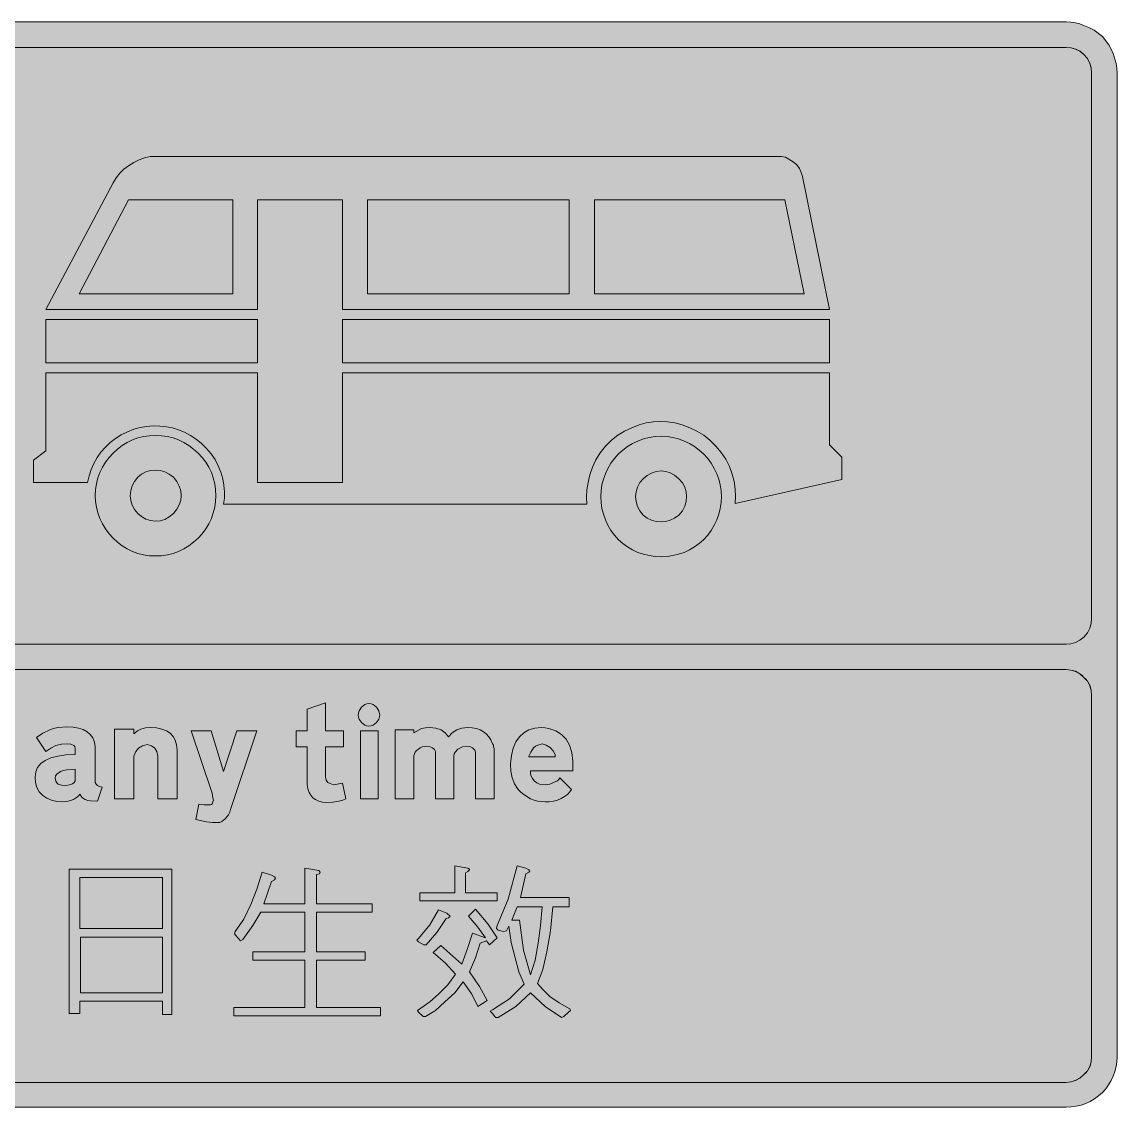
# Model space of a CAD drawing. Header units: metres. Extents: x 74 to 495, y 10 to 262.
# Drawn here: x 240.3 to 495.4, y 9.5 to 262.3 of the extents above; entities that cross this region are included whole.
import ezdxf

# ---------------------------------------------------------------- set-up
doc = ezdxf.new("R2010")
doc.units = ezdxf.units.M
for name, color, linetype, true_color in [('FILL_BLACK_000000', 7, 'Continuous', 0x000000), ('FILL_WHITE_FFFFFF', 7, 'Continuous', 0xffffff), ('FILL_YELLOW_FFFF00', 7, 'Continuous', 0xffff00), ('STROKE_BLACK_000000', 7, 'Continuous', 0x000000)]:
    doc.layers.add(name, color=color, linetype=linetype, true_color=true_color)

msp = doc.modelspace()

# ---------------------------------------------------------------- hatches: boundary and pattern name
at = {"layer": 'FILL_BLACK_000000', "true_color": 0x000000}
h = msp.add_hatch(color=7, dxfattribs=at)
h.dxf.hatch_style = 1
h.paths.add_polyline_path([(74.88, 254.88), (75.35, 255.93), (75.94, 256.93), (77.4, 258.84), (79.4, 260.3), (80.46, 260.89), (81.54, 261.36), (82.62, 261.8), (83.7, 262.08), (84.78, 262.22), (85.86, 262.26), (483.48, 262.26), (484.56, 262.22), (485.64, 262.08), (486.72, 261.8), (487.8, 261.36), (488.95, 260.89), (490.01, 260.3), (491.94, 258.84), (493.4, 256.93), (493.99, 255.93), (494.46, 254.88), (495.11, 252.56), (495.3, 251.46), (495.36, 250.38), (495.36, 21.24), (495.3, 20.09), (495.13, 18.96), (494.85, 17.84), (494.46, 16.76), (493.97, 15.72), (493.39, 14.73), (492.71, 13.81), (491.94, 12.96), (491.04, 12.14), (490.09, 11.44), (489.09, 10.85), (488.05, 10.37), (486.96, 10.01), (485.84, 9.75), (484.68, 9.59), (483.48, 9.54), (85.86, 9.54), (84.66, 9.59), (83.5, 9.75), (82.38, 10.01), (81.29, 10.37), (80.25, 10.85), (79.25, 11.44), (78.3, 12.14), (77.4, 12.96), (76.63, 13.81), (75.95, 14.73), (75.37, 15.72), (74.88, 16.76), (74.49, 17.84), (74.21, 18.96), (74.04, 20.09), (73.98, 21.24), (73.98, 250.38), (74.04, 251.46), (74.23, 252.56), (74.88, 254.88)])
h.paths.add_polyline_path([(83.59, 110.99), (82.59, 110.43), (81.72, 109.62), (80.91, 108.75), (80.35, 107.75), (80.02, 106.66), (79.92, 105.48), (79.92, 21.24), (80.02, 20.16), (80.35, 19.1), (80.91, 18.08), (81.72, 17.1), (82.62, 16.29), (83.66, 15.73), (84.76, 15.4), (85.86, 15.3), (483.48, 15.3), (484.58, 15.4), (485.69, 15.73), (486.72, 16.29), (487.62, 17.1), (488.1, 17.54), (488.48, 18.02), (489.06, 19.08), (489.31, 20.16), (489.42, 21.24), (489.42, 105.48), (489.32, 106.58), (488.99, 107.68), (488.43, 108.72), (487.62, 109.62), (486.72, 110.43), (485.69, 110.99), (484.58, 111.32), (483.48, 111.42), (85.86, 111.42), (84.68, 111.32), (83.59, 110.99)], flags=16)
h.paths.add_polyline_path([(485.69, 117.76), (486.72, 118.27), (487.62, 118.98), (488.43, 119.98), (488.99, 121.07), (489.32, 122.19), (489.42, 123.3), (489.42, 250.38), (489.32, 251.56), (488.99, 252.67), (488.43, 253.72), (487.62, 254.7), (486.75, 255.41), (485.75, 255.91), (484.66, 256.22), (483.48, 256.32), (85.86, 256.32), (84.76, 256.22), (83.66, 255.91), (82.62, 255.41), (81.72, 254.7), (80.91, 253.7), (80.35, 252.61), (80.02, 251.49), (79.92, 250.38), (79.92, 123.3), (80.02, 122.12), (80.35, 121), (80.91, 119.96), (81.72, 118.98), (82.59, 118.27), (83.59, 117.76), (84.68, 117.46), (85.86, 117.36), (483.48, 117.36), (484.58, 117.46), (485.69, 117.76)], flags=16)
h = msp.add_hatch(color=7, dxfattribs=at)
h.dxf.hatch_style = 1
h.paths.add_polyline_path([(265.14, 228.78), (266.36, 229.52), (267.59, 230.13), (268.86, 230.6), (270.18, 230.94), (416.34, 230.94), (417.24, 230.92), (418.14, 230.76), (419.94, 229.68), (420.76, 228.94), (421.36, 228.1), (421.79, 227.2), (422.1, 226.26), (428.4, 195.3), (315, 195.3), (315, 220.86), (295.2, 220.86), (295.2, 195.3), (245.88, 195.3), (261.54, 224.82), (262.25, 225.97), (263.07, 227), (264.02, 227.93), (265.14, 228.78)])
h.paths.add_polyline_path([(320.76, 198.9), (367.74, 198.9), (367.74, 220.86), (320.76, 220.86), (320.76, 198.9)], flags=16)
h.paths.add_polyline_path([(253.62, 198.9), (289.44, 198.9), (289.44, 220.86), (265.14, 220.86), (253.62, 198.9)], flags=16)
h.paths.add_polyline_path([(417.96, 220.86), (373.68, 220.86), (373.68, 198.9), (374.04, 198.9), (422.46, 198.9), (417.96, 220.86)], flags=16)
h = msp.add_hatch(color=7, dxfattribs=at)
h.dxf.hatch_style = 1
h.paths.add_polyline_path([(295.2, 192.96), (295.2, 182.88), (245.88, 182.88), (245.88, 192.96), (295.2, 192.96)])
h = msp.add_hatch(color=7, dxfattribs=at)
h.dxf.hatch_style = 1
h.paths.add_polyline_path([(428.4, 192.96), (428.4, 182.88), (315, 182.88), (315, 192.96), (428.4, 192.96)])
h = msp.add_hatch(color=7, dxfattribs=at)
h.dxf.hatch_style = 1
h.paths.add_polyline_path([(287.28, 149.94), (287.45, 151.35), (287.46, 152.84), (287.33, 154.37), (287.1, 155.88), (286.63, 157.39), (286.02, 158.89), (285.28, 160.33), (284.4, 161.64), (283.29, 162.92), (282.11, 164.07), (280.86, 165.08), (279.54, 165.96), (278.16, 166.7), (276.75, 167.29), (275.34, 167.71), (273.96, 167.94), (272.41, 168.13), (270.86, 168.18), (269.33, 168.07), (267.82, 167.8), (266.33, 167.39), (264.87, 166.83), (263.45, 166.11), (262.08, 165.24), (260.85, 164.3), (259.73, 163.23), (258.72, 162.06), (257.83, 160.78), (257.06, 159.43), (256.44, 158), (255.94, 156.51), (255.6, 154.98), (243, 154.98), (243, 160.2), (245.88, 162.36), (245.88, 180.54), (295.2, 180.54), (295.2, 154.98), (315, 154.98), (315, 180.54), (428.4, 180.54), (428.4, 163.8), (431.28, 160.92), (431.28, 155.7), (406.44, 150.12), (406.5, 151.77), (406.42, 153.47), (406.16, 155.21), (405.72, 156.96), (405.08, 158.71), (404.24, 160.4), (403.19, 162), (401.94, 163.44), (400.55, 164.82), (399.08, 166), (397.51, 166.98), (395.82, 167.76), (394.07, 168.44), (392.33, 168.88), (390.63, 169.13), (388.98, 169.2), (387.36, 169.13), (385.72, 168.88), (384.04, 168.44), (382.32, 167.76), (380.63, 166.98), (379.06, 166), (377.59, 164.82), (376.2, 163.44), (374.98, 161.89), (374, 160.24), (373.21, 158.53), (372.6, 156.78), (372.16, 155.03), (371.9, 153.29), (371.82, 151.59), (371.88, 149.94), (287.28, 149.94)])
h = msp.add_hatch(color=7, dxfattribs=at)
h.dxf.hatch_style = 1
h.paths.add_polyline_path([(285.21, 149.23), (284.88, 147.92), (284.42, 146.63), (283.84, 145.39), (283.13, 144.2), (282.29, 143.07), (281.34, 142.02), (280.29, 141.07), (279.19, 140.23), (278.02, 139.52), (276.8, 138.94), (275.52, 138.48), (274.2, 138.15), (272.84, 137.95), (271.44, 137.88), (270.03, 137.95), (268.65, 138.15), (267.31, 138.48), (266.02, 138.94), (264.78, 139.52), (263.62, 140.23), (262.53, 141.07), (261.54, 142.02), (260.59, 143.07), (259.75, 144.2), (259.04, 145.39), (258.46, 146.63), (258, 147.92), (257.67, 149.23), (257.47, 150.57), (257.4, 151.92), (257.47, 153.33), (257.67, 154.71), (258, 156.05), (258.46, 157.34), (259.04, 158.58), (259.75, 159.74), (260.59, 160.83), (261.54, 161.82), (262.53, 162.77), (263.62, 163.61), (264.78, 164.32), (266.02, 164.9), (267.31, 165.36), (268.65, 165.69), (270.03, 165.89), (271.44, 165.96), (272.84, 165.89), (274.2, 165.69), (275.52, 165.36), (276.8, 164.9), (278.02, 164.32), (279.19, 163.61), (280.29, 162.77), (281.34, 161.82), (282.29, 160.83), (283.13, 159.74), (283.84, 158.58), (284.42, 157.34), (284.88, 156.05), (285.21, 154.71), (285.41, 153.33), (285.48, 151.92), (285.41, 150.57), (285.21, 149.23)])
h.paths.add_polyline_path([(276.95, 154.15), (276.39, 155.24), (275.58, 156.24), (274.6, 156.95), (273.58, 157.45), (272.52, 157.76), (271.44, 157.86), (270.26, 157.76), (269.17, 157.45), (268.17, 156.95), (267.3, 156.24), (266.56, 155.26), (266, 154.21), (265.63, 153.1), (265.5, 151.92), (265.63, 150.82), (266, 149.71), (266.56, 148.68), (267.3, 147.78), (268.17, 147.04), (269.17, 146.47), (270.26, 146.11), (271.44, 145.98), (272.52, 146.08), (273.58, 146.41), (274.6, 146.97), (275.58, 147.78), (276.39, 148.76), (276.95, 149.78), (277.28, 150.84), (277.38, 151.92), (277.28, 153.03), (276.95, 154.15)], flags=16)
h = msp.add_hatch(color=7, dxfattribs=at)
h.dxf.hatch_style = 1
h.paths.add_polyline_path([(402.93, 148.95), (402.6, 147.6), (402.14, 146.29), (401.56, 145.04), (400.85, 143.84), (400.01, 142.71), (399.06, 141.66), (398.01, 140.77), (396.91, 139.98), (395.74, 139.3), (394.52, 138.73), (393.24, 138.29), (391.92, 137.96), (390.56, 137.77), (389.16, 137.7), (387.75, 137.77), (386.37, 137.96), (385.03, 138.29), (383.74, 138.73), (382.5, 139.3), (381.34, 139.98), (380.25, 140.77), (379.26, 141.66), (378.31, 142.71), (377.47, 143.84), (376.76, 145.04), (376.18, 146.29), (375.72, 147.6), (375.39, 148.95), (375.19, 150.33), (375.12, 151.74), (375.19, 153.09), (375.39, 154.43), (375.72, 155.74), (376.18, 157.03), (376.76, 158.27), (377.47, 159.46), (378.31, 160.59), (379.26, 161.64), (380.25, 162.54), (381.34, 163.35), (382.5, 164.06), (383.74, 164.65), (385.03, 165.13), (386.37, 165.49), (387.75, 165.71), (389.16, 165.78), (390.56, 165.71), (391.92, 165.49), (393.24, 165.13), (394.52, 164.65), (395.74, 164.06), (396.91, 163.35), (398.01, 162.54), (399.06, 161.64), (400.01, 160.59), (400.85, 159.46), (401.56, 158.27), (402.14, 157.03), (402.6, 155.74), (402.93, 154.43), (403.13, 153.09), (403.2, 151.74), (403.13, 150.33), (402.93, 148.95)])
h.paths.add_polyline_path([(394.67, 153.88), (394.11, 154.9), (393.3, 155.88), (392.32, 156.69), (391.3, 157.25), (390.24, 157.58), (389.16, 157.68), (387.98, 157.55), (386.89, 157.18), (385.89, 156.62), (385.02, 155.88), (384.21, 154.98), (383.65, 153.94), (383.32, 152.84), (383.22, 151.74), (383.32, 150.56), (383.65, 149.44), (384.21, 148.4), (385.02, 147.42), (385.89, 146.71), (386.89, 146.2), (387.98, 145.9), (389.16, 145.8), (390.24, 145.9), (391.3, 146.2), (392.32, 146.71), (393.3, 147.42), (394.11, 148.42), (394.67, 149.51), (395, 150.63), (395.1, 151.74), (395, 152.82), (394.67, 153.88)], flags=16)
h = msp.add_hatch(color=7, dxfattribs=at)
h.dxf.hatch_style = 1
h.paths.add_polyline_path([(306.72, 93.42), (304.2, 93.42), (304.2, 97.2), (306.72, 97.2), (306.72, 102.24), (311.04, 103.68), (311.04, 97.2), (315.18, 97.2), (315.18, 93.42), (311.04, 93.42), (311.04, 86.4), (311.18, 85.7), (311.58, 85.14), (312.08, 84.87), (312.84, 84.6), (315, 84.96), (315.72, 81.36), (315.05, 81.02), (314.1, 80.82), (312.73, 80.57), (311.22, 80.46), (310.27, 80.58), (309.43, 80.8), (308.7, 81.14), (308.09, 81.58), (307.59, 82.15), (307.2, 82.84), (306.91, 83.65), (306.72, 84.6), (306.72, 93.42)])
h = msp.add_hatch(color=7, dxfattribs=at)
h.dxf.hatch_style = 1
h.paths.add_polyline_path([(323.45, 99.87), (322.92, 99.07), (322.12, 98.5), (321.64, 98.34), (321.12, 98.28), (320.65, 98.34), (320.19, 98.5), (319.39, 99.07), (318.82, 99.87), (318.66, 100.33), (318.6, 100.8), (318.66, 101.33), (318.82, 101.83), (319.39, 102.69), (320.19, 103.28), (320.65, 103.44), (321.12, 103.5), (321.64, 103.44), (322.12, 103.28), (322.92, 102.69), (323.45, 101.83), (323.64, 100.8), (323.45, 99.87)])
h = msp.add_hatch(color=7, dxfattribs=at)
h.dxf.hatch_style = 1
h.paths.add_polyline_path([(243.96, 88.66), (244.71, 89.55), (245.75, 90.29), (247.07, 90.87), (248.68, 91.29), (250.56, 91.54), (252.72, 91.62), (252.72, 92.34), (252.72, 93.06), (252.61, 93.49), (252.36, 93.78), (251.71, 94.03), (250.92, 94.14), (249.5, 94.04), (248.2, 93.71), (247, 93.15), (245.88, 92.34), (243.72, 95.58), (245.18, 96.61), (246.78, 97.38), (247.65, 97.72), (248.63, 97.94), (250.74, 98.1), (252.2, 98.03), (253.48, 97.82), (254.57, 97.47), (255.49, 96.97), (256.23, 96.32), (256.79, 95.52), (257.18, 94.55), (257.4, 93.42), (257.4, 85.14), (257.6, 84.71), (257.94, 84.42), (258.35, 84.17), (259.02, 84.06), (257.94, 80.82), (256.3, 80.86), (255.64, 80.97), (255.06, 81.18), (254.66, 81.38), (254.3, 81.67), (254, 82.04), (253.8, 82.44), (253.59, 82.1), (253.26, 81.78), (252.29, 81.2), (251.09, 80.79), (249.84, 80.64), (248.43, 80.74), (247.16, 81.02), (246.07, 81.48), (245.16, 82.08), (244.35, 82.96), (243.79, 83.97), (243.46, 85.12), (243.36, 86.4), (243.51, 87.61), (243.96, 88.66)])
h.paths.add_polyline_path([(248.42, 85.08), (248.76, 84.78), (249.53, 84.53), (250.56, 84.42), (251.4, 84.59), (252.05, 84.82), (252.48, 85.13), (252.72, 85.5), (252.72, 88.2), (250.74, 88.06), (249.94, 87.9), (249.3, 87.66), (248.4, 87.07), (248.14, 86.7), (248.04, 86.22), (248.2, 85.43), (248.42, 85.08)], flags=16)
h = msp.add_hatch(color=7, dxfattribs=at)
h.dxf.hatch_style = 1
h.paths.add_polyline_path([(268.35, 93.69), (267.46, 93.15), (266.8, 92.34), (266.4, 91.26), (266.4, 81.36), (261.9, 81.36), (261.9, 97.56), (266.4, 97.56), (266.4, 96.48), (267.21, 97.15), (268.02, 97.56), (269.1, 97.87), (270.18, 97.92), (271.63, 97.84), (272.89, 97.59), (273.95, 97.17), (274.82, 96.59), (275.5, 95.85), (276, 94.96), (276.33, 93.91), (276.48, 92.7), (276.48, 81.36), (271.98, 81.36), (271.98, 90.9), (271.98, 91.08), (271.98, 91.26), (271.74, 92.34), (271.26, 93.15), (270.51, 93.69), (269.46, 93.96), (268.35, 93.69)])
h = msp.add_hatch(color=7, dxfattribs=at)
h.dxf.hatch_style = 1
h.paths.add_polyline_path([(282.74, 79.94), (284.22, 79.92), (284.46, 79.98), (284.63, 80.14), (284.76, 80.64), (284.9, 81.02), (284.76, 81.54), (284.58, 82.62), (279.72, 97.2), (284.4, 97.2), (287.28, 87.66), (290.34, 97.2), (295.02, 97.2), (288.9, 78.84), (288.7, 78.2), (288.41, 77.62), (287.64, 76.68), (286.83, 76.03), (286.43, 75.84), (286.02, 75.78), (284.67, 75.8), (283.32, 75.96), (280.8, 76.5), (281.52, 80.1), (282.74, 79.94)])
h = msp.add_hatch(color=7, dxfattribs=at)
h.dxf.hatch_style = 1
h.paths.add_polyline_path([(323.28, 97.2), (323.28, 81.36), (319.14, 81.36), (319.14, 97.2), (323.28, 97.2)])
h = msp.add_hatch(color=7, dxfattribs=at)
h.dxf.hatch_style = 1
h.paths.add_polyline_path([(342.88, 93.44), (341.82, 92.88), (341.17, 92.23), (340.98, 91.84), (340.92, 91.44), (340.92, 81.36), (336.6, 81.36), (336.6, 92.34), (336.41, 92.84), (335.93, 93.24), (335.23, 93.5), (334.44, 93.6), (333.54, 93.44), (333.07, 93.22), (332.64, 92.88), (332.19, 92.55), (331.9, 92.16), (331.56, 91.44), (331.56, 81.36), (327.24, 81.36), (327.24, 97.38), (331.56, 97.38), (331.56, 96.66), (333.36, 97.74), (334.28, 97.9), (335.34, 97.92), (336.72, 97.78), (337.91, 97.38), (338.88, 96.7), (339.66, 95.76), (340.54, 96.7), (341.57, 97.38), (342.77, 97.78), (344.16, 97.92), (345.2, 97.86), (346.15, 97.68), (347.01, 97.39), (347.78, 96.97), (348.46, 96.44), (349.05, 95.79), (349.53, 95.03), (349.92, 94.14), (350.08, 93.96), (350.1, 93.78), (350.1, 93.42), (350.28, 93.06), (350.28, 81.36), (345.96, 81.36), (345.96, 92.16), (345.8, 92.7), (345.24, 93.24), (344.59, 93.49), (343.8, 93.6), (342.88, 93.44)])
h = msp.add_hatch(color=7, dxfattribs=at)
h.dxf.hatch_style = 1
h.paths.add_polyline_path([(354.49, 86.22), (354.16, 87.77), (354.06, 89.46), (354.3, 91.43), (354.73, 93.14), (355.36, 94.59), (356.18, 95.78), (357.18, 96.71), (358.36, 97.38), (359.73, 97.79), (361.26, 97.92), (362.18, 97.87), (363.05, 97.73), (364.61, 97.18), (365.94, 96.33), (367.02, 95.22), (367.83, 93.84), (368.37, 92.14), (368.64, 90.13), (368.64, 87.84), (358.74, 87.84), (358.76, 87.14), (358.92, 86.58), (359.21, 86.04), (359.64, 85.5), (360.21, 85.06), (360.83, 84.78), (361.49, 84.64), (362.16, 84.6), (363.22, 84.73), (364.14, 85.14), (365.06, 85.54), (365.38, 85.85), (365.58, 86.22), (368.28, 83.52), (367.91, 82.92), (367.37, 82.36), (366.69, 81.85), (365.9, 81.4), (365.01, 81.04), (364.08, 80.79), (363.12, 80.65), (362.16, 80.64), (360.45, 80.8), (359.58, 81.02), (358.74, 81.36), (357.17, 82.3), (356.46, 82.88), (355.86, 83.52), (355.05, 84.8), (354.49, 86.22)])
h.paths.add_polyline_path([(364.5, 91.62), (364.05, 92.52), (363.31, 93.28), (362.4, 93.85), (361.44, 94.14), (360.45, 93.82), (359.92, 93.58), (359.46, 93.24), (358.79, 92.18), (358.38, 91.26), (358.38, 91.08), (364.5, 91.08), (364.5, 91.62)], flags=16)
h = msp.add_hatch(color=7, dxfattribs=at)
h.dxf.hatch_style = 1
h.paths.add_polyline_path([(273.06, 34.2), (253.8, 34.2), (253.8, 31.32), (251.28, 31.32), (251.28, 64.98), (275.22, 64.98), (275.22, 31.14), (273.06, 31.14), (273.06, 34.2)])
h.paths.add_polyline_path([(273.06, 49.14), (253.98, 49.14), (253.98, 36.18), (273.06, 36.18), (273.06, 49.14)], flags=16)
h.paths.add_polyline_path([(253.8, 63), (253.8, 51.12), (273.06, 51.12), (273.06, 63), (253.8, 63)], flags=16)
h = msp.add_hatch(color=7, dxfattribs=at)
h.dxf.hatch_style = 1
h.paths.add_polyline_path([(293.58, 56.7), (295.02, 60.3), (296.28, 64.26), (298.44, 63.54), (299.16, 63.18), (299.34, 62.82), (299.16, 62.46), (298.44, 62.1), (296.64, 56.88), (306.18, 56.88), (306.18, 65.16), (308.52, 64.8), (309.42, 64.62), (309.78, 64.26), (309.6, 63.9), (308.88, 63.72), (308.88, 56.88), (321.84, 56.88), (321.84, 54.9), (308.88, 54.9), (308.88, 45.72), (320.22, 45.72), (320.22, 43.74), (308.88, 43.74), (308.88, 32.76), (323.82, 32.76), (323.82, 30.78), (289.62, 30.78), (289.62, 32.76), (306.18, 32.76), (306.18, 43.74), (294.12, 43.74), (294.12, 45.72), (306.18, 45.72), (306.18, 54.9), (295.92, 54.9), (294.12, 51.84), (291.78, 48.6), (291.24, 48.24), (290.16, 49.5), (289.8, 49.86), (289.98, 50.4), (291.96, 53.28), (293.58, 56.7)])
h = msp.add_hatch(color=7, dxfattribs=at)
h.dxf.hatch_style = 1
h.paths.add_polyline_path([(351, 57.6), (333, 57.6), (333, 59.4), (341.1, 59.4), (341.1, 65.7), (344.16, 65.16), (344.52, 64.98), (344.52, 64.8), (344.16, 64.44), (343.62, 64.08), (343.62, 59.4), (351, 59.4), (351, 57.6)])
h = msp.add_hatch(color=7, dxfattribs=at)
h.dxf.hatch_style = 1
h.paths.add_polyline_path([(358.74, 36.18), (355.32, 32.94), (351.18, 30.42), (350.64, 30.42), (350.46, 30.6), (349.92, 31.32), (349.38, 31.86), (349.92, 32.22), (353.88, 34.74), (357.3, 38.16), (356.04, 41.04), (355.14, 44.28), (354.24, 47.88), (353.7, 51.66), (353.16, 50.58), (352.44, 50.4), (351.18, 50.76), (350.82, 51.12), (351, 51.84), (353.52, 57.96), (355.68, 65.7), (357.66, 65.16), (358.38, 64.8), (358.56, 64.44), (358.38, 64.26), (357.66, 63.9), (356.4, 58.32), (367.74, 58.32), (367.74, 56.16), (363.96, 56.16), (363.42, 50.58), (362.52, 45.72), (361.62, 41.58), (360.36, 38.34), (361.62, 36.9), (363.24, 35.28), (365.4, 33.84), (367.92, 32.4), (368.1, 32.04), (367.56, 31.68), (366.48, 30.6), (365.94, 30.42), (362.16, 32.94), (358.74, 36.18)])
h.paths.add_polyline_path([(357.12, 46.08), (358.74, 40.32), (359.82, 43.74), (360.54, 47.7), (361.08, 51.84), (361.44, 56.16), (355.68, 56.16), (354.42, 53.1), (356.22, 53.1), (357.12, 46.08)], flags=16)
h = msp.add_hatch(color=7, dxfattribs=at)
h.dxf.hatch_style = 1
h.paths.add_polyline_path([(334.44, 47.34), (333.9, 47.34), (332.64, 48.06), (332.28, 48.42), (332.64, 48.78), (335.34, 52.02), (337.32, 55.44), (339.3, 54.72), (340.02, 54), (339.66, 53.64), (339.12, 53.46), (336.96, 50.22), (334.44, 47.34)])
h = msp.add_hatch(color=7, dxfattribs=at)
h.dxf.hatch_style = 1
h.paths.add_polyline_path([(348.84, 52.2), (351, 48.96), (349.2, 47.34), (348.48, 48.24), (347.04, 47.7), (345.96, 44.28), (344.52, 41.04), (346.86, 37.62), (348.66, 34.38), (346.5, 32.94), (345.06, 35.82), (343.08, 38.7), (341.1, 36.18), (338.76, 34.02), (336.6, 32.04), (334.26, 30.6), (333.72, 30.6), (332.64, 31.68), (332.46, 32.04), (333.18, 32.58), (335.34, 34.02), (337.32, 35.82), (339.48, 37.98), (341.28, 40.5), (338.94, 43.02), (336.06, 45.54), (337.86, 47.16), (342.72, 42.84), (343.98, 46.26), (345.24, 50.04), (348.3, 48.96), (346.5, 51.48), (344.34, 54), (345.96, 55.62), (348.84, 52.2)])
at = {"layer": 'FILL_WHITE_FFFFFF', "true_color": 0xffffff}
h = msp.add_hatch(color=7, dxfattribs=at)
h.dxf.hatch_style = 1
h.paths.add_polyline_path([(483.48, 111.42), (484.56, 111.31), (485.64, 111.06), (486.7, 110.47), (487.18, 110.1), (487.62, 109.62), (488.1, 109.18), (488.48, 108.7), (489.06, 107.64), (489.31, 106.56), (489.42, 105.48), (489.42, 21.24), (489.32, 20.06), (488.99, 18.97), (488.43, 17.97), (487.62, 17.1), (486.75, 16.36), (485.75, 15.79), (484.66, 15.43), (483.48, 15.3), (85.86, 15.3), (84.76, 15.4), (83.66, 15.73), (82.62, 16.29), (81.72, 17.1), (80.91, 18.08), (80.35, 19.1), (80.02, 20.16), (79.92, 21.24), (79.92, 105.48), (80.02, 106.58), (80.35, 107.68), (80.91, 108.72), (81.72, 109.62), (82.62, 110.43), (83.66, 110.99), (84.76, 111.32), (85.86, 111.42), (483.48, 111.42)])
at = {"layer": 'FILL_YELLOW_FFFF00', "true_color": 0xffff00}
h = msp.add_hatch(color=7, dxfattribs=at)
h.dxf.hatch_style = 1
h.paths.add_polyline_path([(80.02, 251.49), (80.35, 252.61), (80.91, 253.7), (81.72, 254.7), (82.62, 255.41), (83.66, 255.91), (84.76, 256.22), (85.86, 256.32), (483.48, 256.32), (484.58, 256.22), (485.69, 255.91), (486.72, 255.41), (487.62, 254.7), (488.43, 253.7), (488.99, 252.61), (489.32, 251.49), (489.42, 250.38), (489.42, 123.3), (489.32, 122.19), (488.99, 121.07), (488.43, 119.98), (487.62, 118.98), (486.72, 118.27), (485.69, 117.76), (484.58, 117.46), (483.48, 117.36), (85.86, 117.36), (84.76, 117.46), (83.66, 117.76), (82.62, 118.27), (81.72, 118.98), (80.91, 119.98), (80.35, 121.07), (80.02, 122.19), (79.92, 123.3), (79.92, 250.38), (80.02, 251.49)])

# ---------------------------------------------------------------- linework, layer by layer
at = {"layer": 'FILL_BLACK_000000', "lineweight": 0, "true_color": 0x000000}
for points in [[(85.86, 262.26), (483.48, 262.26), (484.56, 262.22), (485.64, 262.08), (486.72, 261.8), (487.8, 261.36), (488.95, 260.89), (490.01, 260.3), (491.94, 258.84), (493.4, 256.93), (493.99, 255.93), (494.46, 254.88), (495.11, 252.56), (495.3, 251.46), (495.36, 250.38), (495.36, 21.24), (495.3, 20.09), (495.13, 18.96), (494.85, 17.84), (494.46, 16.76), (493.97, 15.72), (493.39, 14.73), (492.71, 13.81), (491.94, 12.96), (491.04, 12.14), (490.09, 11.44), (489.09, 10.85), (488.05, 10.37), (486.96, 10.01), (485.84, 9.75), (484.68, 9.59), (483.48, 9.54), (85.86, 9.54)], [(85.86, 117.36), (483.48, 117.36), (484.58, 117.46), (485.69, 117.76), (486.72, 118.27), (487.62, 118.98), (488.43, 119.98), (488.99, 121.07), (489.32, 122.19), (489.42, 123.3), (489.42, 250.38), (489.32, 251.56), (488.99, 252.67), (488.43, 253.72), (487.62, 254.7), (486.75, 255.41), (485.75, 255.91), (484.66, 256.22), (483.48, 256.32), (85.86, 256.32)], [(85.86, 15.3), (483.48, 15.3), (484.58, 15.4), (485.69, 15.73), (486.72, 16.29), (487.62, 17.1), (488.1, 17.54), (488.48, 18.02), (489.06, 19.08), (489.31, 20.16), (489.42, 21.24), (489.42, 105.48), (489.32, 106.58), (488.99, 107.68), (488.43, 108.72), (487.62, 109.62), (486.72, 110.43), (485.69, 110.99), (484.58, 111.32), (483.48, 111.42), (85.86, 111.42)]]:
    msp.add_lwpolyline(points, dxfattribs=at)
for points in [[(265.14, 228.78), (266.36, 229.52), (267.59, 230.13), (268.86, 230.6), (270.18, 230.94), (416.34, 230.94), (417.24, 230.92), (418.14, 230.76), (419.94, 229.68), (420.76, 228.94), (421.36, 228.1), (421.79, 227.2), (422.1, 226.26), (428.4, 195.3), (315, 195.3), (315, 220.86), (295.2, 220.86), (295.2, 195.3), (245.88, 195.3), (261.54, 224.82), (262.25, 225.97), (263.07, 227), (264.02, 227.93)], [(253.62, 198.9), (289.44, 198.9), (289.44, 220.86), (265.14, 220.86)], [(320.76, 198.9), (367.74, 198.9), (367.74, 220.86), (320.76, 220.86)], [(417.96, 220.86), (373.68, 220.86), (373.68, 198.9), (374.04, 198.9), (422.46, 198.9)], [(295.2, 192.96), (295.2, 182.88), (245.88, 182.88), (245.88, 192.96)], [(428.4, 192.96), (428.4, 182.88), (315, 182.88), (315, 192.96)], [(287.28, 149.94), (287.45, 151.35), (287.46, 152.84), (287.33, 154.37), (287.1, 155.88), (286.63, 157.39), (286.02, 158.89), (285.28, 160.33), (284.4, 161.64), (283.29, 162.92), (282.11, 164.07), (280.86, 165.08), (279.54, 165.96), (278.16, 166.7), (276.75, 167.29), (275.34, 167.71), (273.96, 167.94), (272.41, 168.13), (270.86, 168.18), (269.33, 168.07), (267.82, 167.8), (266.33, 167.39), (264.87, 166.83), (263.45, 166.11), (262.08, 165.24), (260.85, 164.3), (259.73, 163.23), (258.72, 162.06), (257.83, 160.78), (257.06, 159.43), (256.44, 158), (255.94, 156.51), (255.6, 154.98), (243, 154.98), (243, 160.2), (245.88, 162.36), (245.88, 180.54), (295.2, 180.54), (295.2, 154.98), (315, 154.98), (315, 180.54), (428.4, 180.54), (428.4, 163.8), (431.28, 160.92), (431.28, 155.7), (406.44, 150.12), (406.5, 151.77), (406.42, 153.47), (406.16, 155.21), (405.72, 156.96), (405.08, 158.71), (404.24, 160.4), (403.19, 162), (401.94, 163.44), (400.55, 164.82), (399.08, 166), (397.51, 166.98), (395.82, 167.76), (394.07, 168.44), (392.33, 168.88), (390.63, 169.13), (388.98, 169.2), (387.36, 169.13), (385.72, 168.88), (384.04, 168.44), (382.32, 167.76), (380.63, 166.98), (379.06, 166), (377.59, 164.82), (376.2, 163.44), (374.98, 161.89), (374, 160.24), (373.21, 158.53), (372.6, 156.78), (372.16, 155.03), (371.9, 153.29), (371.82, 151.59), (371.88, 149.94)], [(285.21, 149.23), (284.88, 147.92), (284.42, 146.63), (283.84, 145.39), (283.13, 144.2), (282.29, 143.07), (281.34, 142.02), (280.29, 141.07), (279.19, 140.23), (278.02, 139.52), (276.8, 138.94), (275.52, 138.48), (274.2, 138.15), (272.84, 137.95), (271.44, 137.88), (270.03, 137.95), (268.65, 138.15), (267.31, 138.48), (266.02, 138.94), (264.78, 139.52), (263.62, 140.23), (262.53, 141.07), (261.54, 142.02), (260.59, 143.07), (259.75, 144.2), (259.04, 145.39), (258.46, 146.63), (258, 147.92), (257.67, 149.23), (257.47, 150.57), (257.4, 151.92), (257.47, 153.33), (257.67, 154.71), (258, 156.05), (258.46, 157.34), (259.04, 158.58), (259.75, 159.74), (260.59, 160.83), (261.54, 161.82), (262.53, 162.77), (263.62, 163.61), (264.78, 164.32), (266.02, 164.9), (267.31, 165.36), (268.65, 165.69), (270.03, 165.89), (271.44, 165.96), (272.84, 165.89), (274.2, 165.69), (275.52, 165.36), (276.8, 164.9), (278.02, 164.32), (279.19, 163.61), (280.29, 162.77), (281.34, 161.82), (282.29, 160.83), (283.13, 159.74), (283.84, 158.58), (284.42, 157.34), (284.88, 156.05), (285.21, 154.71), (285.41, 153.33), (285.48, 151.92), (285.41, 150.57)], [(402.93, 148.95), (402.6, 147.6), (402.14, 146.29), (401.56, 145.04), (400.85, 143.84), (400.01, 142.71), (399.06, 141.66), (398.01, 140.77), (396.91, 139.98), (395.74, 139.3), (394.52, 138.73), (393.24, 138.29), (391.92, 137.96), (390.56, 137.77), (389.16, 137.7), (387.75, 137.77), (386.37, 137.96), (385.03, 138.29), (383.74, 138.73), (382.5, 139.3), (381.34, 139.98), (380.25, 140.77), (379.26, 141.66), (378.31, 142.71), (377.47, 143.84), (376.76, 145.04), (376.18, 146.29), (375.72, 147.6), (375.39, 148.95), (375.19, 150.33), (375.12, 151.74), (375.19, 153.09), (375.39, 154.43), (375.72, 155.74), (376.18, 157.03), (376.76, 158.27), (377.47, 159.46), (378.31, 160.59), (379.26, 161.64), (380.25, 162.54), (381.34, 163.35), (382.5, 164.06), (383.74, 164.65), (385.03, 165.13), (386.37, 165.49), (387.75, 165.71), (389.16, 165.78), (390.56, 165.71), (391.92, 165.49), (393.24, 165.13), (394.52, 164.65), (395.74, 164.06), (396.91, 163.35), (398.01, 162.54), (399.06, 161.64), (400.01, 160.59), (400.85, 159.46), (401.56, 158.27), (402.14, 157.03), (402.6, 155.74), (402.93, 154.43), (403.13, 153.09), (403.2, 151.74), (403.13, 150.33)], [(276.95, 154.15), (276.39, 155.24), (275.58, 156.24), (274.6, 156.95), (273.58, 157.45), (272.52, 157.76), (271.44, 157.86), (270.26, 157.76), (269.17, 157.45), (268.17, 156.95), (267.3, 156.24), (266.56, 155.26), (266, 154.21), (265.63, 153.1), (265.5, 151.92), (265.63, 150.82), (266, 149.71), (266.56, 148.68), (267.3, 147.78), (268.17, 147.04), (269.17, 146.47), (270.26, 146.11), (271.44, 145.98), (272.52, 146.08), (273.58, 146.41), (274.6, 146.97), (275.58, 147.78), (276.39, 148.76), (276.95, 149.78), (277.28, 150.84), (277.38, 151.92), (277.28, 153.03)], [(394.67, 153.88), (394.11, 154.9), (393.3, 155.88), (392.32, 156.69), (391.3, 157.25), (390.24, 157.58), (389.16, 157.68), (387.98, 157.55), (386.89, 157.18), (385.89, 156.62), (385.02, 155.88), (384.21, 154.98), (383.65, 153.94), (383.32, 152.84), (383.22, 151.74), (383.32, 150.56), (383.65, 149.44), (384.21, 148.4), (385.02, 147.42), (385.89, 146.71), (386.89, 146.2), (387.98, 145.9), (389.16, 145.8), (390.24, 145.9), (391.3, 146.2), (392.32, 146.71), (393.3, 147.42), (394.11, 148.42), (394.67, 149.51), (395, 150.63), (395.1, 151.74), (395, 152.82)], [(306.72, 93.42), (304.2, 93.42), (304.2, 97.2), (306.72, 97.2), (306.72, 102.24), (311.04, 103.68), (311.04, 97.2), (315.18, 97.2), (315.18, 93.42), (311.04, 93.42), (311.04, 86.4), (311.18, 85.7), (311.58, 85.14), (312.08, 84.87), (312.84, 84.6), (315, 84.96), (315.72, 81.36), (315.05, 81.02), (314.1, 80.82), (312.73, 80.57), (311.22, 80.46), (310.27, 80.58), (309.43, 80.8), (308.7, 81.14), (308.09, 81.58), (307.59, 82.15), (307.2, 82.84), (306.91, 83.65), (306.72, 84.6)], [(323.45, 99.87), (322.92, 99.07), (322.12, 98.5), (321.64, 98.34), (321.12, 98.28), (320.65, 98.34), (320.19, 98.5), (319.39, 99.07), (318.82, 99.87), (318.66, 100.33), (318.6, 100.8), (318.66, 101.33), (318.82, 101.83), (319.39, 102.69), (320.19, 103.28), (320.65, 103.44), (321.12, 103.5), (321.64, 103.44), (322.12, 103.28), (322.92, 102.69), (323.45, 101.83), (323.64, 100.8)], [(243.96, 88.66), (244.71, 89.55), (245.75, 90.29), (247.07, 90.87), (248.68, 91.29), (250.56, 91.54), (252.72, 91.62), (252.72, 92.34), (252.72, 93.06), (252.61, 93.49), (252.36, 93.78), (251.71, 94.03), (250.92, 94.14), (249.5, 94.04), (248.2, 93.71), (247, 93.15), (245.88, 92.34), (243.72, 95.58), (245.18, 96.61), (246.78, 97.38), (247.65, 97.72), (248.63, 97.94), (250.74, 98.1), (252.2, 98.03), (253.48, 97.82), (254.57, 97.47), (255.49, 96.97), (256.23, 96.32), (256.79, 95.52), (257.18, 94.55), (257.4, 93.42), (257.4, 85.14), (257.6, 84.71), (257.94, 84.42), (258.35, 84.17), (259.02, 84.06), (257.94, 80.82), (256.3, 80.86), (255.64, 80.97), (255.06, 81.18), (254.66, 81.38), (254.3, 81.67), (254, 82.04), (253.8, 82.44), (253.59, 82.1), (253.26, 81.78), (252.29, 81.2), (251.09, 80.79), (249.84, 80.64), (248.43, 80.74), (247.16, 81.02), (246.07, 81.48), (245.16, 82.08), (244.35, 82.96), (243.79, 83.97), (243.46, 85.12), (243.36, 86.4), (243.51, 87.61)], [(268.35, 93.69), (267.46, 93.15), (266.8, 92.34), (266.4, 91.26), (266.4, 81.36), (261.9, 81.36), (261.9, 97.56), (266.4, 97.56), (266.4, 96.48), (267.21, 97.15), (268.02, 97.56), (269.1, 97.87), (270.18, 97.92), (271.63, 97.84), (272.89, 97.59), (273.95, 97.17), (274.82, 96.59), (275.5, 95.85), (276, 94.96), (276.33, 93.91), (276.48, 92.7), (276.48, 81.36), (271.98, 81.36), (271.98, 90.9), (271.98, 91.08), (271.98, 91.26), (271.74, 92.34), (271.26, 93.15), (270.51, 93.69), (269.46, 93.96)], [(282.74, 79.94), (284.22, 79.92), (284.46, 79.98), (284.63, 80.14), (284.76, 80.64), (284.9, 81.02), (284.76, 81.54), (284.58, 82.62), (279.72, 97.2), (284.4, 97.2), (287.28, 87.66), (290.34, 97.2), (295.02, 97.2), (288.9, 78.84), (288.7, 78.2), (288.41, 77.62), (287.64, 76.68), (286.83, 76.03), (286.43, 75.84), (286.02, 75.78), (284.67, 75.8), (283.32, 75.96), (280.8, 76.5), (281.52, 80.1)], [(323.28, 97.2), (323.28, 81.36), (319.14, 81.36), (319.14, 97.2)], [(342.88, 93.44), (341.82, 92.88), (341.17, 92.23), (340.98, 91.84), (340.92, 91.44), (340.92, 81.36), (336.6, 81.36), (336.6, 92.34), (336.41, 92.84), (335.93, 93.24), (335.23, 93.5), (334.44, 93.6), (333.54, 93.44), (333.07, 93.22), (332.64, 92.88), (332.19, 92.55), (331.9, 92.16), (331.56, 91.44), (331.56, 81.36), (327.24, 81.36), (327.24, 97.38), (331.56, 97.38), (331.56, 96.66), (333.36, 97.74), (334.28, 97.9), (335.34, 97.92), (336.72, 97.78), (337.91, 97.38), (338.88, 96.7), (339.66, 95.76), (340.54, 96.7), (341.57, 97.38), (342.77, 97.78), (344.16, 97.92), (345.2, 97.86), (346.15, 97.68), (347.01, 97.39), (347.78, 96.97), (348.46, 96.44), (349.05, 95.79), (349.53, 95.03), (349.92, 94.14), (350.08, 93.96), (350.1, 93.78), (350.1, 93.42), (350.28, 93.06), (350.28, 81.36), (345.96, 81.36), (345.96, 92.16), (345.8, 92.7), (345.24, 93.24), (344.59, 93.49), (343.8, 93.6)], [(354.49, 86.22), (354.16, 87.77), (354.06, 89.46), (354.3, 91.43), (354.73, 93.14), (355.36, 94.59), (356.18, 95.78), (357.18, 96.71), (358.36, 97.38), (359.73, 97.79), (361.26, 97.92), (362.18, 97.87), (363.05, 97.73), (364.61, 97.18), (365.94, 96.33), (367.02, 95.22), (367.83, 93.84), (368.37, 92.14), (368.64, 90.13), (368.64, 87.84), (358.74, 87.84), (358.76, 87.14), (358.92, 86.58), (359.21, 86.04), (359.64, 85.5), (360.21, 85.06), (360.83, 84.78), (361.49, 84.64), (362.16, 84.6), (363.22, 84.73), (364.14, 85.14), (365.06, 85.54), (365.38, 85.85), (365.58, 86.22), (368.28, 83.52), (367.91, 82.92), (367.37, 82.36), (366.69, 81.85), (365.9, 81.4), (365.01, 81.04), (364.08, 80.79), (363.12, 80.65), (362.16, 80.64), (360.45, 80.8), (359.58, 81.02), (358.74, 81.36), (357.17, 82.3), (356.46, 82.88), (355.86, 83.52), (355.05, 84.8)], [(364.5, 91.62), (364.05, 92.52), (363.31, 93.28), (362.4, 93.85), (361.44, 94.14), (360.45, 93.82), (359.92, 93.58), (359.46, 93.24), (358.79, 92.18), (358.38, 91.26), (358.38, 91.08), (364.5, 91.08)], [(248.42, 85.08), (248.76, 84.78), (249.53, 84.53), (250.56, 84.42), (251.4, 84.59), (252.05, 84.82), (252.48, 85.13), (252.72, 85.5), (252.72, 88.2), (250.74, 88.06), (249.94, 87.9), (249.3, 87.66), (248.4, 87.07), (248.14, 86.7), (248.04, 86.22), (248.2, 85.43)], [(273.06, 34.2), (253.8, 34.2), (253.8, 31.32), (251.28, 31.32), (251.28, 64.98), (275.22, 64.98), (275.22, 31.14), (273.06, 31.14)], [(293.58, 56.7), (295.02, 60.3), (296.28, 64.26), (298.44, 63.54), (299.16, 63.18), (299.34, 62.82), (299.16, 62.46), (298.44, 62.1), (296.64, 56.88), (306.18, 56.88), (306.18, 65.16), (308.52, 64.8), (309.42, 64.62), (309.78, 64.26), (309.6, 63.9), (308.88, 63.72), (308.88, 56.88), (321.84, 56.88), (321.84, 54.9), (308.88, 54.9), (308.88, 45.72), (320.22, 45.72), (320.22, 43.74), (308.88, 43.74), (308.88, 32.76), (323.82, 32.76), (323.82, 30.78), (289.62, 30.78), (289.62, 32.76), (306.18, 32.76), (306.18, 43.74), (294.12, 43.74), (294.12, 45.72), (306.18, 45.72), (306.18, 54.9), (295.92, 54.9), (294.12, 51.84), (291.78, 48.6), (291.24, 48.24), (290.16, 49.5), (289.8, 49.86), (289.98, 50.4), (291.96, 53.28)], [(351, 57.6), (333, 57.6), (333, 59.4), (341.1, 59.4), (341.1, 65.7), (344.16, 65.16), (344.52, 64.98), (344.52, 64.8), (344.16, 64.44), (343.62, 64.08), (343.62, 59.4), (351, 59.4)], [(358.74, 36.18), (355.32, 32.94), (351.18, 30.42), (350.64, 30.42), (350.46, 30.6), (349.92, 31.32), (349.38, 31.86), (349.92, 32.22), (353.88, 34.74), (357.3, 38.16), (356.04, 41.04), (355.14, 44.28), (354.24, 47.88), (353.7, 51.66), (353.16, 50.58), (352.44, 50.4), (351.18, 50.76), (350.82, 51.12), (351, 51.84), (353.52, 57.96), (355.68, 65.7), (357.66, 65.16), (358.38, 64.8), (358.56, 64.44), (358.38, 64.26), (357.66, 63.9), (356.4, 58.32), (367.74, 58.32), (367.74, 56.16), (363.96, 56.16), (363.42, 50.58), (362.52, 45.72), (361.62, 41.58), (360.36, 38.34), (361.62, 36.9), (363.24, 35.28), (365.4, 33.84), (367.92, 32.4), (368.1, 32.04), (367.56, 31.68), (366.48, 30.6), (365.94, 30.42), (362.16, 32.94)], [(253.8, 63), (253.8, 51.12), (273.06, 51.12), (273.06, 63)], [(357.12, 46.08), (358.74, 40.32), (359.82, 43.74), (360.54, 47.7), (361.08, 51.84), (361.44, 56.16), (355.68, 56.16), (354.42, 53.1), (356.22, 53.1)], [(334.44, 47.34), (333.9, 47.34), (332.64, 48.06), (332.28, 48.42), (332.64, 48.78), (335.34, 52.02), (337.32, 55.44), (339.3, 54.72), (340.02, 54), (339.66, 53.64), (339.12, 53.46), (336.96, 50.22)], [(348.84, 52.2), (351, 48.96), (349.2, 47.34), (348.48, 48.24), (347.04, 47.7), (345.96, 44.28), (344.52, 41.04), (346.86, 37.62), (348.66, 34.38), (346.5, 32.94), (345.06, 35.82), (343.08, 38.7), (341.1, 36.18), (338.76, 34.02), (336.6, 32.04), (334.26, 30.6), (333.72, 30.6), (332.64, 31.68), (332.46, 32.04), (333.18, 32.58), (335.34, 34.02), (337.32, 35.82), (339.48, 37.98), (341.28, 40.5), (338.94, 43.02), (336.06, 45.54), (337.86, 47.16), (342.72, 42.84), (343.98, 46.26), (345.24, 50.04), (348.3, 48.96), (346.5, 51.48), (344.34, 54), (345.96, 55.62)], [(273.06, 49.14), (253.98, 49.14), (253.98, 36.18), (273.06, 36.18)]]:
    msp.add_lwpolyline(points, close=True, dxfattribs=at)
at = {"layer": 'FILL_WHITE_FFFFFF', "lineweight": 0, "true_color": 0xffffff}
msp.add_lwpolyline([(85.86, 111.42), (483.48, 111.42), (484.56, 111.31), (485.64, 111.06), (486.7, 110.47), (487.18, 110.1), (487.62, 109.62), (488.1, 109.18), (488.48, 108.7), (489.06, 107.64), (489.31, 106.56), (489.42, 105.48), (489.42, 21.24), (489.32, 20.06), (488.99, 18.97), (488.43, 17.97), (487.62, 17.1), (486.75, 16.36), (485.75, 15.79), (484.66, 15.43), (483.48, 15.3), (85.86, 15.3)], dxfattribs=at)
at = {"layer": 'FILL_YELLOW_FFFF00', "lineweight": 0, "true_color": 0xffff00}
msp.add_lwpolyline([(85.86, 256.32), (483.48, 256.32), (484.58, 256.22), (485.69, 255.91), (486.72, 255.41), (487.62, 254.7), (488.43, 253.7), (488.99, 252.61), (489.32, 251.49), (489.42, 250.38), (489.42, 123.3), (489.32, 122.19), (488.99, 121.07), (488.43, 119.98), (487.62, 118.98), (486.72, 118.27), (485.69, 117.76), (484.58, 117.46), (483.48, 117.36), (85.86, 117.36)], dxfattribs=at)
at = {"layer": 'STROKE_BLACK_000000', "lineweight": 0, "true_color": 0x000000}
for points in [[(323.28, 97.2), (319.14, 97.2)], [(319.14, 97.2), (319.14, 81.36)], [(323.28, 81.36), (323.28, 97.2)], [(319.14, 81.36), (323.28, 81.36)]]:
    msp.add_lwpolyline(points, dxfattribs=at)

doc.saveas('drawing.dxf')
